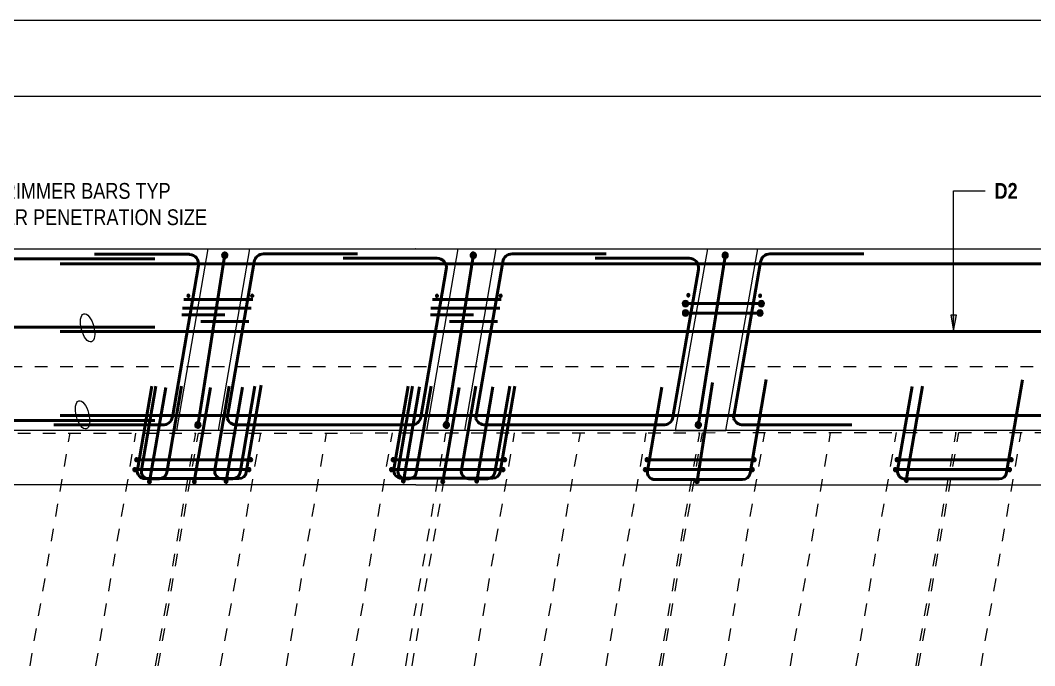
# Model space of a CAD drawing. Header units: metres. Extents: x 1110 to 1195, y -510 to 24.
# Drawn here: x 1123.24 to 1131.26, y -508.91 to -503.8 of the extents above; entities that cross this region are included whole.
import ezdxf

# ---------------------------------------------------------------- set-up
doc = ezdxf.new("R2010")
doc.units = ezdxf.units.M
for name, pattern in [('JacobsCenter', [0.015, 0.009, -0.0015, 0.003, -0.0015]), ('JacobsDash', [0.0045, 0.003, -0.0015]), ('JacobsGridLine', [0.0145, 0.01, -0.001, 0.0025, -0.001])]:
    doc.linetypes.add(name, pattern=pattern)
for name, color, linetype, lineweight in [('A-DETL', 7, 'Continuous', 13), ('A-DETL-GENF', 7, 'Continuous', 9), ('G-ANNO-TEXT', 7, 'Continuous', 9), ('S-BEAM', 7, 'Continuous', 50), ('S-GRID', 7, 'Continuous', 9)]:
    doc.layers.add(name, color=color, linetype=linetype, lineweight=lineweight)
doc.styles.add('Arial Narrow', font='ARIALN.TTF', dxfattribs={"height": 0.125})
doc.styles.add('Arial Narrow_B', font='ARIALNB.TTF', dxfattribs={"height": 0.125})

# ---------------------------------------------------------------- blocks, each defined once
blk = doc.blocks.new('06_SFR_GCT_Girder_SuperT_BR08Edge_CS - Super T - 1815-6270051-DRG-2873132 - PLAN - ABUTMENT A INTEGRAL STITCH')
at = {"layer": 'S-BEAM', "color": 9, "linetype": 'JacobsDash', "lineweight": 18, "true_color": 0xc3c3c3}
for p, q in [((1122.2992, -508.9092), (1122.6162, -507.0694)), ((1122.6162, -507.0694), (1124.6253, -507.0672)), ((1124.3079, -508.9092), (1124.6253, -507.0672))]:
    blk.add_line(p, q, dxfattribs=at)
blk = doc.blocks.new('06_SFR_GCT_Girder_SuperT_BR08Edge_CS - Super T - 1815-6269499-DRG-2873132 - PLAN - ABUTMENT A INTEGRAL STITCH')
at = {"layer": 'S-BEAM', "color": 9, "linetype": 'JacobsDash', "lineweight": 18, "true_color": 0xc3c3c3}
for p, q in [((1126.287, -508.9092), (1126.6047, -507.0654)), ((1126.6047, -507.0654), (1128.6137, -507.0639)), ((1128.2957, -508.9092), (1128.6137, -507.0639))]:
    blk.add_line(p, q, dxfattribs=at)
blk = doc.blocks.new('06_SFR_GCT_Girder_SuperT_BR08Edge_CS - Super T - 1815-6268857-DRG-2873132 - PLAN - ABUTMENT A INTEGRAL STITCH')
at = {"layer": 'S-BEAM', "color": 9, "linetype": 'JacobsDash', "lineweight": 18, "true_color": 0xc3c3c3}
for p, q in [((1128.3164, -508.9092), (1128.6344, -507.0636)), ((1128.6344, -507.0636), (1130.6435, -507.062)), ((1130.3252, -508.9092), (1130.6435, -507.062))]:
    blk.add_line(p, q, dxfattribs=at)
blk = doc.blocks.new('06_SFR_GCT_Girder_SuperT_BR08Edge_CS - Super T - 1815-6267993-DRG-2873132 - PLAN - ABUTMENT A INTEGRAL STITCH')
at = {"layer": 'S-BEAM', "color": 9, "linetype": 'JacobsDash', "lineweight": 18, "true_color": 0xc3c3c3}
for p, q in [((1130.3459, -508.9092), (1130.6642, -507.0617)), ((1130.6642, -507.0617), (1132.6733, -507.0601)), ((1132.3547, -508.9092), (1132.6733, -507.0601))]:
    blk.add_line(p, q, dxfattribs=at)
blk = doc.blocks.new('06_SFR_GCT_Girder_SuperT_BR08Edge_CS - Super T - 1815-6269797-DRG-2873132 - PLAN - ABUTMENT A INTEGRAL STITCH')
at = {"layer": 'S-BEAM', "color": 9, "linetype": 'JacobsDash', "lineweight": 18, "true_color": 0xc3c3c3}
for p, q in [((1124.3286, -508.9092), (1124.6459, -507.0676)), ((1124.6459, -507.0676), (1126.6551, -507.0653)), ((1126.5905, -507.4402), (1126.6551, -507.0653)), ((1126.3374, -508.9092), (1126.5862, -507.4651))]:
    blk.add_line(p, q, dxfattribs=at)
blk = doc.blocks.new('T2D-REO-S - T2D-REO-S-6592488-DRG-2873132 - PLAN - ABUTMENT A INTEGRAL STITCH')
at = {"layer": 'A-DETL-GENF', "lineweight": 50}
blk.add_line((0.05, 0.08), (11.878, 0.08), dxfattribs=at)
blk = doc.blocks.new('T2D-REO-S - T2D-REO-S-6592534-DRG-2873132 - PLAN - ABUTMENT A INTEGRAL STITCH')
at = {"layer": 'A-DETL-GENF', "lineweight": 50}
blk.add_line((0.05, -0.08), (11.8657, -0.08), dxfattribs=at)
blk = doc.blocks.new('T2D-REO-S - T2D-REO-S-6552346-DRG-2873132 - PLAN - ABUTMENT A INTEGRAL STITCH')
at = {"layer": 'A-DETL-GENF', "lineweight": 50}
blk.add_line((0.05, -0.08), (11.9017, -0.08), dxfattribs=at)
blk = doc.blocks.new('T2D-REO-S - T2D-REO-S-6552228-DRG-2873132 - PLAN - ABUTMENT A INTEGRAL STITCH')
at = {"layer": 'A-DETL-GENF', "lineweight": 50}
blk.add_line((0.05, 0.08), (11.9017, 0.08), dxfattribs=at)
blk = doc.blocks.new('T2D-REO-LIG-LONG - Scale 50-6715631-DRG-2873132 - PLAN - ABUTMENT A INTEGRAL STITCH')
at = {"layer": 'A-DETL-GENF'}
for points in [[(0.05, 0.035), (0.0539, 0.0355), (0.0575, 0.037), (0.0606, 0.0394), (0.063, 0.0425), (0.0645, 0.0461), (0.065, 0.05), (0.0645, 0.0539), (0.063, 0.0575), (0.0606, 0.0606), (0.0575, 0.063), (0.0539, 0.0645), (0.05, 0.065), (0.0461, 0.0645), (0.0425, 0.063), (0.0394, 0.0606), (0.037, 0.0575), (0.0355, 0.0539), (0.035, 0.05), (0.0355, 0.0461), (0.037, 0.0425), (0.0394, 0.0394), (0.0425, 0.037), (0.0461, 0.0355)], [(0.955, 0.035), (0.9589, 0.0355), (0.9625, 0.037), (0.9656, 0.0394), (0.968, 0.0425), (0.9695, 0.0461), (0.97, 0.05), (0.9695, 0.0539), (0.968, 0.0575), (0.9656, 0.0606), (0.9625, 0.063), (0.9589, 0.0645), (0.955, 0.065), (0.9511, 0.0645), (0.9475, 0.063), (0.9444, 0.0606), (0.942, 0.0575), (0.9405, 0.0539), (0.94, 0.05), (0.9405, 0.0461), (0.942, 0.0425), (0.9444, 0.0394), (0.9475, 0.037), (0.9511, 0.0355)]]:
    blk.add_hatch(color=256, dxfattribs=at).paths.add_polyline_path(points)
at = {"layer": 'A-DETL-GENF', "lineweight": 50}
blk.add_line((0.065, 0.05), (0.94, 0.05), dxfattribs=at)
at = {"layer": 'A-DETL-GENF', "lineweight": 18}
for centre, start, end in [((0.05, 0.05), 360, 180), ((0.05, 0.05), 180, 360), ((0.955, 0.05), 360, 180), ((0.955, 0.05), 180, 0)]:
    blk.add_arc(centre, 0.015, start, end, dxfattribs=at)
blk = doc.blocks.new('T2D-REO-LIG-LONG - Scale 50-6715978-DRG-2873132 - PLAN - ABUTMENT A INTEGRAL STITCH')
at = {"layer": 'A-DETL-GENF'}
for points in [[(0.05, 0.035), (0.0539, 0.0355), (0.0575, 0.037), (0.0606, 0.0394), (0.063, 0.0425), (0.0645, 0.0461), (0.065, 0.05), (0.0645, 0.0539), (0.063, 0.0575), (0.0606, 0.0606), (0.0575, 0.063), (0.0539, 0.0645), (0.05, 0.065), (0.0461, 0.0645), (0.0425, 0.063), (0.0394, 0.0606), (0.037, 0.0575), (0.0355, 0.0539), (0.035, 0.05), (0.0355, 0.0461), (0.037, 0.0425), (0.0394, 0.0394), (0.0425, 0.037), (0.0461, 0.0355)], [(0.935, 0.035), (0.9389, 0.0355), (0.9425, 0.037), (0.9456, 0.0394), (0.948, 0.0425), (0.9495, 0.0461), (0.95, 0.05), (0.9495, 0.0539), (0.948, 0.0575), (0.9456, 0.0606), (0.9425, 0.063), (0.9389, 0.0645), (0.935, 0.065), (0.9311, 0.0645), (0.9275, 0.063), (0.9244, 0.0606), (0.922, 0.0575), (0.9205, 0.0539), (0.92, 0.05), (0.9205, 0.0461), (0.922, 0.0425), (0.9244, 0.0394), (0.9275, 0.037), (0.9311, 0.0355)]]:
    blk.add_hatch(color=256, dxfattribs=at).paths.add_polyline_path(points)
at = {"layer": 'A-DETL-GENF', "lineweight": 50}
blk.add_line((0.065, 0.05), (0.92, 0.05), dxfattribs=at)
at = {"layer": 'A-DETL-GENF', "lineweight": 18}
for centre, start, end in [((0.05, 0.05), 360, 180), ((0.05, 0.05), 180, 360), ((0.935, 0.05), 360, 180), ((0.935, 0.05), 180, 0)]:
    blk.add_arc(centre, 0.015, start, end, dxfattribs=at)
blk = doc.blocks.new('T2D-REO-LIG-LONG - Scale 50-6716329-DRG-2873132 - PLAN - ABUTMENT A INTEGRAL STITCH')
at = {"layer": 'A-DETL-GENF'}
for points in [[(0.05, 0.035), (0.0539, 0.0355), (0.0575, 0.037), (0.0606, 0.0394), (0.063, 0.0425), (0.0645, 0.0461), (0.065, 0.05), (0.0645, 0.0539), (0.063, 0.0575), (0.0606, 0.0606), (0.0575, 0.063), (0.0539, 0.0645), (0.05, 0.065), (0.0461, 0.0645), (0.0425, 0.063), (0.0394, 0.0606), (0.037, 0.0575), (0.0355, 0.0539), (0.035, 0.05), (0.0355, 0.0461), (0.037, 0.0425), (0.0394, 0.0394), (0.0425, 0.037), (0.0461, 0.0355)], [(0.9, 0.035), (0.9039, 0.0355), (0.9075, 0.037), (0.9106, 0.0394), (0.913, 0.0425), (0.9145, 0.0461), (0.915, 0.05), (0.9145, 0.0539), (0.913, 0.0575), (0.9106, 0.0606), (0.9075, 0.063), (0.9039, 0.0645), (0.9, 0.065), (0.8961, 0.0645), (0.8925, 0.063), (0.8894, 0.0606), (0.887, 0.0575), (0.8855, 0.0539), (0.885, 0.05), (0.8855, 0.0461), (0.887, 0.0425), (0.8894, 0.0394), (0.8925, 0.037), (0.8961, 0.0355)]]:
    blk.add_hatch(color=256, dxfattribs=at).paths.add_polyline_path(points)
at = {"layer": 'A-DETL-GENF', "lineweight": 50}
blk.add_line((0.065, 0.05), (0.885, 0.05), dxfattribs=at)
at = {"layer": 'A-DETL-GENF', "lineweight": 18}
for centre, start, end in [((0.05, 0.05), 360, 180), ((0.05, 0.05), 180, 360), ((0.9, 0.05), 0, 180), ((0.9, 0.05), 180, 360)]:
    blk.add_arc(centre, 0.015, start, end, dxfattribs=at)
blk = doc.blocks.new('T2D-REO-LIG-LONG - Scale 50-6590636-DRG-2873132 - PLAN - ABUTMENT A INTEGRAL STITCH')
at = {"layer": 'A-DETL-GENF'}
blk.add_hatch(color=256, dxfattribs=at).paths.add_polyline_path([(0.0242, 0.0461), (0.0257, 0.0425), (0.0281, 0.0394), (0.0312, 0.037), (0.0349, 0.0355), (0.0387, 0.035), (0.0426, 0.0355), (0.0462, 0.037), (0.0493, 0.0394), (0.0517, 0.0425), (0.0532, 0.0461), (0.0537, 0.05), (0.0532, 0.0539), (0.0517, 0.0575), (0.0493, 0.0606), (0.0462, 0.063), (0.0426, 0.0645), (0.0387, 0.065), (0.0349, 0.0645), (0.0312, 0.063), (0.0281, 0.0606), (0.0257, 0.0575), (0.0242, 0.0539), (0.0237, 0.05)])
at = {"layer": 'A-DETL-GENF', "lineweight": 50}
blk.add_line((0.0537, 0.05), (0.795, 0.05), dxfattribs=at)
at = {"layer": 'A-DETL-GENF', "lineweight": 18}
for start, end in [(360, 180), (180, 360)]:
    blk.add_arc((0.0387, 0.05), 0.015, start, end, dxfattribs=at)
blk = doc.blocks.new('T2DExtentArrowReinf_v1 - Extent-6600319-DRG-2873132 - PLAN - ABUTMENT A INTEGRAL STITCH')
at = {"layer": 'A-DETL-GENF'}
blk.add_line((0.125, 0), (30.6359, 0), dxfattribs=at)
blk = doc.blocks.new('T2DExtentArrowReinf_v1 - Extent-7551481-DRG-2873132 - PLAN - ABUTMENT A INTEGRAL STITCH')
at = {"layer": 'A-DETL-GENF'}
blk.add_line((0.125, 0), (30.6359, 0), dxfattribs=at)
blk = doc.blocks.new('CS_DET_Rebar Combined - Multiple Bar-6600906-DRG-2873132 - PLAN - ABUTMENT A INTEGRAL STITCH')
at = {"layer": 'A-DETL-GENF'}
for points in [[(0.0241, 0.0065), (0.0217, 0.0125), (0.0177, 0.0177), (0.0125, 0.0217), (0.0065, 0.0241), (0, 0.025), (-0.0065, 0.0241), (-0.0125, 0.0217), (-0.0177, 0.0177), (-0.0217, 0.0125), (-0.0241, 0.0065), (-0.025, 0), (-0.0241, -0.0065), (-0.0217, -0.0125), (-0.0177, -0.0177), (-0.0125, -0.0217), (-0.0065, -0.0241), (0, -0.025), (0.0065, -0.0241), (0.0125, -0.0217), (0.0177, -0.0177), (0.0217, -0.0125), (0.0241, -0.0065), (0.025, 0)], [(1.3841, 0.0065), (1.3817, 0.0125), (1.3777, 0.0177), (1.3725, 0.0217), (1.3665, 0.0241), (1.36, 0.025), (1.3535, 0.0241), (1.3475, 0.0217), (1.3423, 0.0177), (1.3383, 0.0125), (1.3359, 0.0065), (1.335, 0), (1.3359, -0.0065), (1.3383, -0.0125), (1.3423, -0.0177), (1.3475, -0.0217), (1.3535, -0.0241), (1.36, -0.025), (1.3665, -0.0241), (1.3725, -0.0217), (1.3777, -0.0177), (1.3817, -0.0125), (1.3841, -0.0065), (1.385, 0)]]:
    blk.add_hatch(color=256, dxfattribs=at).paths.add_polyline_path(points)
at = {"layer": 'A-DETL-GENF', "lineweight": 50}
blk.add_line((0.025, 0), (1.335, 0), dxfattribs=at)
at = {"layer": 'A-DETL-GENF'}
for centre, start, end in [((0, 0), 360, 180), ((0, 0), 180, 360), ((1.36, 0), 0, 180), ((1.36, 0), 180, 360)]:
    blk.add_arc(centre, 0.025, start, end, dxfattribs=at)
blk = doc.blocks.new('B_Det_Reinf_Bar Section_2D - Reo Dot_Scale 25_Section-1695670-DRG-2873132 - PLAN - ABUTMENT A INTEGRAL STITCH')
at = {"layer": 'A-DETL-GENF'}
blk.add_hatch(color=256, dxfattribs=at).paths.add_polyline_path([(0.0121, 0.0032), (0.0108, 0.0062), (0.0088, 0.0088), (0.0062, 0.0108), (0.0032, 0.0121), (0, 0.0125), (-0.0032, 0.0121), (-0.0063, 0.0108), (-0.0088, 0.0088), (-0.0108, 0.0062), (-0.0121, 0.0032), (-0.0125, 0), (-0.0121, -0.0032), (-0.0108, -0.0063), (-0.0088, -0.0088), (-0.0063, -0.0108), (-0.0032, -0.0121), (0, -0.0125), (0.0032, -0.0121), (0.0062, -0.0108), (0.0088, -0.0088), (0.0108, -0.0063), (0.0121, -0.0032), (0.0125, 0)])
for start, end in [(360, 180), (180, 360)]:
    blk.add_arc((0, 0), 0.0125, start, end, dxfattribs=at)
blk = doc.blocks.new('CS_DET_Rebar Combined - Multiple Bar-7551549-DRG-2873132 - PLAN - ABUTMENT A INTEGRAL STITCH')
at = {"layer": 'A-DETL-GENF'}
blk.add_hatch(color=256, dxfattribs=at).paths.add_polyline_path([(0.8069, 0.0045), (0.8052, 0.0087), (0.8024, 0.0124), (0.7987, 0.0152), (0.7945, 0.0169), (0.79, 0.0175), (0.7855, 0.0169), (0.7812, 0.0152), (0.7776, 0.0124), (0.7748, 0.0087), (0.7731, 0.0045), (0.7725, 0), (0.7731, -0.0045), (0.7748, -0.0088), (0.7776, -0.0124), (0.7812, -0.0152), (0.7855, -0.0169), (0.79, -0.0175), (0.7945, -0.0169), (0.7987, -0.0152), (0.8024, -0.0124), (0.8052, -0.0088), (0.8069, -0.0045), (0.8075, 0)])
at = {"layer": 'A-DETL-GENF', "lineweight": 50}
blk.add_line((0, 0), (0.7725, 0), dxfattribs=at)
at = {"layer": 'A-DETL-GENF'}
for start, end in [(360, 180), (180, 360)]:
    blk.add_arc((0.79, 0), 0.0175, start, end, dxfattribs=at)
blk = doc.blocks.new('CS_DET_Rebar Combined - Multiple Bar-7551500-DRG-2873132 - PLAN - ABUTMENT A INTEGRAL STITCH')
at = {"layer": 'A-DETL-GENF', "lineweight": 50}
blk.add_line((0, 0), (0.5451, 0), dxfattribs=at)
blk = doc.blocks.new('CS_DET_Rebar Combined - Multiple Bar-7551499-DRG-2873132 - PLAN - ABUTMENT A INTEGRAL STITCH')
at = {"layer": 'A-DETL-GENF', "lineweight": 50}
blk.add_line((0, 0), (0.34, 0), dxfattribs=at)
blk = doc.blocks.new('CS_DET_Rebar Combined - Multiple Bar-7551501-DRG-2873132 - PLAN - ABUTMENT A INTEGRAL STITCH')
at = {"layer": 'A-DETL-GENF', "lineweight": 50}
blk.add_line((0, 0), (0.3803, 0), dxfattribs=at)
blk = doc.blocks.new('CS_DET_Rebar Combined - Multiple Bar-7551527-DRG-2873132 - PLAN - ABUTMENT A INTEGRAL STITCH')
at = {"layer": 'A-DETL-GENF'}
for points in [[(0, -0.025), (0.0065, -0.0241), (0.0125, -0.0217), (0.0177, -0.0177), (0.0217, -0.0125), (0.0241, -0.0065), (0.025, 0), (0.0241, 0.0065), (0.0217, 0.0125), (0.0177, 0.0177), (0.0125, 0.0217), (0.0065, 0.0241), (-0.0019, 0.0247), (-0.0065, 0.0241), (-0.0125, 0.0217), (-0.0177, 0.0177), (-0.0217, 0.0125), (-0.0241, 0.0065), (-0.025, 0), (-0.0241, -0.0065), (-0.0217, -0.0125), (-0.0177, -0.0177), (-0.0125, -0.0217), (-0.0065, -0.0241), (-0.0019, -0.0247)], [(0.6, -0.025), (0.6065, -0.0241), (0.6125, -0.0217), (0.6177, -0.0177), (0.6217, -0.0125), (0.6241, -0.0065), (0.625, 0), (0.6241, 0.0065), (0.6217, 0.0125), (0.6177, 0.0177), (0.6125, 0.0217), (0.6065, 0.0241), (0.6, 0.025), (0.5935, 0.0241), (0.5875, 0.0217), (0.5823, 0.0177), (0.5783, 0.0125), (0.5759, 0.0065), (0.575, 0), (0.5759, -0.0065), (0.5783, -0.0125), (0.5823, -0.0177), (0.5875, -0.0217), (0.5935, -0.0241)]]:
    blk.add_hatch(color=256, dxfattribs=at).paths.add_polyline_path(points)
at = {"layer": 'A-DETL-GENF', "lineweight": 50}
blk.add_line((0.025, 0), (0.575, 0), dxfattribs=at)
at = {"layer": 'A-DETL-GENF'}
for centre, start, end in [((0, 0), 360, 180), ((0, 0), 180, 360), ((0.6, 0), 360, 180), ((0.6, 0), 180, 360)]:
    blk.add_arc(centre, 0.025, start, end, dxfattribs=at)
blk = doc.blocks.new('CS_DET_Rebar Combined - Multiple Bar-7551528-DRG-2873132 - PLAN - ABUTMENT A INTEGRAL STITCH')
at = {"layer": 'A-DETL-GENF'}
for points in [[(0, -0.025), (0.0065, -0.0241), (0.0125, -0.0217), (0.0177, -0.0177), (0.0217, -0.0125), (0.0241, -0.0065), (0.025, 0), (0.0241, 0.0065), (0.0217, 0.0125), (0.0177, 0.0177), (0.0125, 0.0217), (0.0065, 0.0241), (0, 0.025), (-0.0065, 0.0241), (-0.0125, 0.0217), (-0.0177, 0.0177), (-0.0217, 0.0125), (-0.0241, 0.0065), (-0.025, 0), (-0.0241, -0.0065), (-0.0217, -0.0125), (-0.0177, -0.0177), (-0.0125, -0.0217), (-0.0065, -0.0241), (-0.0023, -0.0247)], [(0.59, -0.025), (0.5965, -0.0241), (0.6025, -0.0217), (0.6077, -0.0177), (0.6117, -0.0125), (0.6141, -0.0065), (0.615, 0), (0.6141, 0.0065), (0.6117, 0.0125), (0.6077, 0.0177), (0.6025, 0.0217), (0.5965, 0.0241), (0.59, 0.025), (0.5835, 0.0241), (0.5775, 0.0217), (0.5723, 0.0177), (0.5683, 0.0125), (0.5659, 0.0065), (0.565, 0), (0.5659, -0.0065), (0.5683, -0.0125), (0.5723, -0.0177), (0.5775, -0.0217), (0.5835, -0.0241)]]:
    blk.add_hatch(color=256, dxfattribs=at).paths.add_polyline_path(points)
at = {"layer": 'A-DETL-GENF', "lineweight": 50}
blk.add_line((0.025, 0), (0.565, 0), dxfattribs=at)
at = {"layer": 'A-DETL-GENF'}
for centre, start, end in [((0, 0), 360, 180), ((0, 0), 180, 360), ((0.59, 0), 0, 180), ((0.59, 0), 180, 360)]:
    blk.add_arc(centre, 0.025, start, end, dxfattribs=at)

msp = doc.modelspace()

# ---------------------------------------------------------------- hatches: boundary and pattern name
at = {"layer": 'G-ANNO-TEXT'}
msp.add_hatch(color=256, dxfattribs=at).paths.add_polyline_path([(1130.6226, -506.2584), (1130.6447, -506.1334), (1130.6006, -506.1334)])

# ---------------------------------------------------------------- linework, layer by layer
at = {"layer": 'A-DETL', "lineweight": 50}
for p, q in [((1123.8248, -505.6496), (1124.5748, -505.6496)), ((1125.9053, -505.6476), (1125.1617, -505.6476)), ((1127.8718, -505.6476), (1127.1282, -505.6476)), ((1129.9126, -505.6476), (1129.169, -505.6476)), ((1124.4399, -506.9405), (1124.6468, -505.7396)), ((1124.8745, -506.9478), (1125.0877, -505.7099)), ((1125.7914, -505.6826), (1126.5341, -505.6826)), ((1126.841, -506.9478), (1127.0543, -505.7099)), ((1127.7867, -505.6826), (1128.5294, -505.6826)), ((1128.8818, -506.9478), (1129.0951, -505.7099)), ((1126.4064, -506.9405), (1126.608, -505.7704)), ((1128.4017, -506.9405), (1128.6033, -505.7704)), ((1124.1629, -507.3573), (1124.2769, -506.6956)), ((1124.1958, -507.3586), (1124.31, -506.6956)), ((1124.3957, -507.379), (1124.5135, -506.6956)), ((1124.7758, -507.3586), (1124.89, -506.6956)), ((1124.9757, -507.379), (1125.0935, -506.6956)), ((1125.0252, -507.3777), (1125.1441, -506.6879)), ((1126.193, -507.3538), (1126.3064, -506.6956)), ((1126.2258, -507.3586), (1126.34, -506.6956)), ((1126.3707, -507.379), (1126.4885, -506.6956)), ((1126.7277, -507.3586), (1126.8419, -506.6956)), ((1126.9926, -507.379), (1127.1104, -506.6956)), ((1127.0346, -507.3742), (1127.1514, -506.696)), ((1128.1998, -507.3652), (1128.3138, -506.7038)), ((1129.0117, -507.3856), (1129.1395, -506.6436)), ((1130.1798, -507.3599), (1130.294, -506.6969)), ((1131.042, -507.3803), (1131.1687, -506.6452)), ((1124.3624, -507.0026), (1123.5024, -507.0026)), ((1124.9503, -507.0026), (1125.8103, -507.0026)), ((1126.329, -507.0026), (1125.469, -507.0026)), ((1126.9168, -507.0026), (1127.7768, -507.0026)), ((1128.3243, -507.0026), (1127.4643, -507.0026)), ((1128.9576, -507.0026), (1129.8176, -507.0026)), ((1124.9661, -507.4275), (1124.2221, -507.4275)), ((1124.3366, -507.4288), (1124.2549, -507.4288)), ((1124.9166, -507.4288), (1124.8349, -507.4288)), ((1126.9754, -507.424), (1126.2521, -507.424)), ((1126.3116, -507.4288), (1126.2849, -507.4288)), ((1126.9335, -507.4288), (1126.7868, -507.4288)), ((1128.5798, -507.4354), (1128.2589, -507.4354)), ((1128.9525, -507.4354), (1128.6041, -507.4354)), ((1130.9829, -507.4301), (1130.2583, -507.4301))]:
    msp.add_line(p, q, dxfattribs=at)
at = {"layer": 'A-DETL', "lineweight": 18}
for p, q in [((1128.6738, -505.6076), (1128.4199, -507.0476)), ((1128.8199, -507.0476), (1129.0738, -505.6076)), ((1128.4199, -507.0476), (1128.8199, -507.0476))]:
    msp.add_line(p, q, dxfattribs=at)
at = {"layer": 'A-DETL', "color": 8, "linetype": 'JacobsCenter', "lineweight": 18, "true_color": 0x808080}
for p, q in [((1123.3135, -508.9092), (1123.6309, -507.0683)), ((1125.343, -508.9092), (1125.6607, -507.0664)), ((1127.3518, -508.9092), (1127.6698, -507.0642)), ((1129.3308, -508.9092), (1129.6492, -507.0624))]:
    msp.add_line(p, q, dxfattribs=at)
at = {"layer": 'A-DETL', "color": 9, "linetype": 'JacobsDash', "lineweight": 9, "true_color": 0xc0c0c0}
for p, q in [((1123.8346, -508.9092), (1124.1519, -507.0677)), ((1124.8222, -508.9092), (1125.1396, -507.067)), ((1125.8641, -508.9092), (1126.1817, -507.0659)), ((1126.831, -508.9092), (1127.1488, -507.0648)), ((1127.8729, -508.9092), (1128.1909, -507.0636)), ((1128.81, -508.9092), (1129.1281, -507.063)), ((1129.8519, -508.9092), (1130.1702, -507.0619)), ((1130.8395, -508.9092), (1131.1579, -507.0612))]:
    msp.add_line(p, q, dxfattribs=at)
at = {"layer": 'A-DETL', "lineweight": 50}
for centre, radius, start, end in [((1124.5728, -505.7268), 0.075, 350.22424, 87.29473), ((1125.1617, -505.7226), 0.075, 90, 170.22424), ((1127.1282, -505.7226), 0.075, 90, 170.22424), ((1129.169, -505.7226), 0.075, 90, 170.22424), ((1126.5341, -505.7576), 0.075, 350.22424, 90), ((1128.5294, -505.7576), 0.075, 350.22424, 90), ((1124.3659, -506.9277), 0.075, 267.29473, 350.22424), ((1124.9467, -506.9277), 0.075, 195.5195, 272.70527), ((1126.3325, -506.9277), 0.075, 267.29473, 350.22424), ((1126.9133, -506.9277), 0.075, 195.5195, 272.70527), ((1128.3278, -506.9277), 0.075, 267.29473, 350.22424), ((1128.9541, -506.9277), 0.075, 195.5195, 272.70527), ((1124.2221, -507.3675), 0.06, 170.22424, 270), ((1124.2549, -507.3688), 0.06, 170.22424, 270), ((1124.8349, -507.3688), 0.06, 170.22424, 270), ((1126.2521, -507.364), 0.06, 170.22424, 270), ((1126.2849, -507.3688), 0.06, 170.22424, 270), ((1126.7868, -507.3688), 0.06, 170.22424, 270), ((1130.2389, -507.3701), 0.06, 170.22424, 269.80613), ((1124.3366, -507.3688), 0.06, 270, 350.21932), ((1124.9166, -507.3688), 0.06, 270, 350.21932), ((1124.9661, -507.3675), 0.06, 270, 350.21932), ((1126.3116, -507.3688), 0.06, 270, 350.21932), ((1126.9335, -507.3688), 0.06, 270, 350.21932), ((1126.9754, -507.364), 0.06, 270, 350.22424), ((1128.2589, -507.3754), 0.06, 170.22424, 270), ((1128.9525, -507.3754), 0.06, 270, 350.22424), ((1130.9829, -507.3701), 0.06, 270, 350.22424)]:
    msp.add_arc(centre, radius, start, end, dxfattribs=at)
at = {"layer": 'A-DETL'}
for centre in [(1123.7691, -506.2336), (1123.7293, -506.9223)]:
    msp.add_ellipse(centre, major_axis=(-0.0298, 0.1111), ratio=0.434783, dxfattribs=at)
at = {"layer": 'G-ANNO-TEXT'}
for p, q in [((1130.6226, -505.149), (1130.8715, -505.149)), ((1130.6226, -506.2584), (1130.6226, -505.149)), ((1130.6447, -506.1334), (1130.6006, -506.1334)), ((1130.6006, -506.1334), (1130.6226, -506.2584)), ((1130.6226, -506.2584), (1130.6447, -506.1334))]:
    msp.add_line(p, q, dxfattribs=at)
at = {"layer": 'S-BEAM', "lineweight": 13}
for p, q in [((1112.3514, -505.6076), (1126.3645, -505.6076)), ((1124.7218, -505.6076), (1124.4736, -507.0476)), ((1125.0516, -505.6076), (1124.8034, -507.0476)), ((1126.3657, -505.6076), (1126.3645, -505.6076)), ((1126.3657, -505.6076), (1126.3657, -505.6076)), ((1126.3657, -505.6076), (1143.1176, -505.6076)), ((1126.6989, -505.6076), (1126.4508, -507.0476)), ((1126.7552, -507.0476), (1127.0033, -505.6076)), ((1126.3645, -507.0476), (1112.3514, -507.0476)), ((1126.3657, -507.0476), (1126.3645, -507.0476)), ((1126.3657, -507.0476), (1126.3657, -507.0476)), ((1143.1176, -507.0476), (1126.3657, -507.0476)), ((1126.3647, -507.4776), (1112.3526, -507.4776)), ((1126.3657, -507.4776), (1126.3647, -507.4776)), ((1126.3667, -507.4776), (1126.3657, -507.4776)), ((1126.3657, -507.4776), (1143.1165, -507.4776)), ((1126.3657, -507.4776), (1126.3657, -507.4776))]:
    msp.add_line(p, q, dxfattribs=at)
at = {"layer": 'S-GRID', "linetype": 'JacobsGridLine', "lineweight": 18}
msp.add_line((1144.8523, -506.5426), (1111.4628, -506.5426), dxfattribs=at)

# ---------------------------------------------------------------- block references
at = {"layer": 'A-DETL-GENF'}
for name, p in [('T2DExtentArrowReinf_v1 - Extent-6600319-DRG-2873132 - PLAN - ABUTMENT A INTEGRAL STITCH', (1112.3567, -503.7976)), ('T2DExtentArrowReinf_v1 - Extent-7551481-DRG-2873132 - PLAN - ABUTMENT A INTEGRAL STITCH', (1112.3567, -504.3976)), ('T2D-REO-S - T2D-REO-S-6552346-DRG-2873132 - PLAN - ABUTMENT A INTEGRAL STITCH', (1123.5014, -505.6476)), ('CS_DET_Rebar Combined - Multiple Bar-7551500-DRG-2873132 - PLAN - ABUTMENT A INTEGRAL STITCH', (1124.5191, -506.0788)), ('CS_DET_Rebar Combined - Multiple Bar-7551500-DRG-2873132 - PLAN - ABUTMENT A INTEGRAL STITCH', (1124.5309, -506.0099)), ('CS_DET_Rebar Combined - Multiple Bar-7551500-DRG-2873132 - PLAN - ABUTMENT A INTEGRAL STITCH', (1126.4856, -506.0788)), ('CS_DET_Rebar Combined - Multiple Bar-7551500-DRG-2873132 - PLAN - ABUTMENT A INTEGRAL STITCH', (1126.4975, -506.0099)), ('CS_DET_Rebar Combined - Multiple Bar-7551527-DRG-2873132 - PLAN - ABUTMENT A INTEGRAL STITCH', (1128.5005, -506.0416)), ('CS_DET_Rebar Combined - Multiple Bar-7551499-DRG-2873132 - PLAN - ABUTMENT A INTEGRAL STITCH', (1124.5154, -506.1296)), ('CS_DET_Rebar Combined - Multiple Bar-7551499-DRG-2873132 - PLAN - ABUTMENT A INTEGRAL STITCH', (1126.482, -506.1296)), ('CS_DET_Rebar Combined - Multiple Bar-7551528-DRG-2873132 - PLAN - ABUTMENT A INTEGRAL STITCH', (1128.5009, -506.1163)), ('CS_DET_Rebar Combined - Multiple Bar-7551501-DRG-2873132 - PLAN - ABUTMENT A INTEGRAL STITCH', (1124.6657, -506.1843)), ('CS_DET_Rebar Combined - Multiple Bar-7551501-DRG-2873132 - PLAN - ABUTMENT A INTEGRAL STITCH', (1126.6323, -506.1843)), ('T2D-REO-S - T2D-REO-S-6552346-DRG-2873132 - PLAN - ABUTMENT A INTEGRAL STITCH', (1123.5014, -506.1826)), ('T2D-REO-S - T2D-REO-S-6552228-DRG-2873132 - PLAN - ABUTMENT A INTEGRAL STITCH', (1123.5014, -507.0076)), ('T2D-REO-LIG-LONG - Scale 50-6715631-DRG-2873132 - PLAN - ABUTMENT A INTEGRAL STITCH', (1124.1059, -507.3276)), ('T2D-REO-LIG-LONG - Scale 50-6715978-DRG-2873132 - PLAN - ABUTMENT A INTEGRAL STITCH', (1126.1366, -507.3276)), ('T2D-REO-LIG-LONG - Scale 50-6716329-DRG-2873132 - PLAN - ABUTMENT A INTEGRAL STITCH', (1128.1454, -507.3276)), ('T2D-REO-LIG-LONG - Scale 50-6715631-DRG-2873132 - PLAN - ABUTMENT A INTEGRAL STITCH', (1130.1244, -507.3276)), ('T2D-REO-LIG-LONG - Scale 50-6715631-DRG-2873132 - PLAN - ABUTMENT A INTEGRAL STITCH', (1124.0923, -507.4065)), ('T2D-REO-LIG-LONG - Scale 50-6715978-DRG-2873132 - PLAN - ABUTMENT A INTEGRAL STITCH', (1126.123, -507.4065)), ('T2D-REO-LIG-LONG - Scale 50-6716329-DRG-2873132 - PLAN - ABUTMENT A INTEGRAL STITCH', (1128.1318, -507.4065)), ('T2D-REO-LIG-LONG - Scale 50-6715631-DRG-2873132 - PLAN - ABUTMENT A INTEGRAL STITCH', (1130.1109, -507.4065))]:
    msp.add_blockref(name, p, dxfattribs=at)
for name, p, rotation in [('CS_DET_Rebar Combined - Multiple Bar-6600906-DRG-2873132 - PLAN - ABUTMENT A INTEGRAL STITCH', (1124.8548, -505.6594), 261.0000000000048), ('CS_DET_Rebar Combined - Multiple Bar-6600906-DRG-2873132 - PLAN - ABUTMENT A INTEGRAL STITCH', (1126.8214, -505.6594), 261.0000000000048), ('CS_DET_Rebar Combined - Multiple Bar-6600906-DRG-2873132 - PLAN - ABUTMENT A INTEGRAL STITCH', (1128.8148, -505.6594), 261.0000000000048), ('T2D-REO-S - T2D-REO-S-6592488-DRG-2873132 - PLAN - ABUTMENT A INTEGRAL STITCH', (1124.3514, -505.6076), 180), ('B_Det_Reinf_Bar Section_2D - Reo Dot_Scale 25_Section-1695670-DRG-2873132 - PLAN - ABUTMENT A INTEGRAL STITCH', (1124.5668, -505.9796), 255.2239032136471), ('B_Det_Reinf_Bar Section_2D - Reo Dot_Scale 25_Section-1695670-DRG-2873132 - PLAN - ABUTMENT A INTEGRAL STITCH', (1125.0718, -505.9796), 255.2239032136471), ('B_Det_Reinf_Bar Section_2D - Reo Dot_Scale 25_Section-1695670-DRG-2873132 - PLAN - ABUTMENT A INTEGRAL STITCH', (1126.5334, -505.9796), 255.2239032136471), ('B_Det_Reinf_Bar Section_2D - Reo Dot_Scale 25_Section-1695670-DRG-2873132 - PLAN - ABUTMENT A INTEGRAL STITCH', (1127.0384, -505.9796), 255.2239032136471), ('B_Det_Reinf_Bar Section_2D - Reo Dot_Scale 25_Section-1695670-DRG-2873132 - PLAN - ABUTMENT A INTEGRAL STITCH', (1128.5234, -505.9746), 255.2239032136471), ('B_Det_Reinf_Bar Section_2D - Reo Dot_Scale 25_Section-1695670-DRG-2873132 - PLAN - ABUTMENT A INTEGRAL STITCH', (1129.0913, -505.9792), 255.2239032136471), ('T2D-REO-S - T2D-REO-S-6552228-DRG-2873132 - PLAN - ABUTMENT A INTEGRAL STITCH', (1124.3514, -506.1476), 180), ('T2D-REO-LIG-LONG - Scale 50-6590636-DRG-2873132 - PLAN - ABUTMENT A INTEGRAL STITCH', (1124.3017, -507.498), 80.22424314058702), ('T2D-REO-LIG-LONG - Scale 50-6590636-DRG-2873132 - PLAN - ABUTMENT A INTEGRAL STITCH', (1124.6567, -507.498), 80.22424314058702), ('T2D-REO-LIG-LONG - Scale 50-6590636-DRG-2873132 - PLAN - ABUTMENT A INTEGRAL STITCH', (1124.9083, -507.4954), 80.22424314058702), ('T2D-REO-LIG-LONG - Scale 50-6590636-DRG-2873132 - PLAN - ABUTMENT A INTEGRAL STITCH', (1126.3111, -507.493), 80.22424314058702), ('T2D-REO-LIG-LONG - Scale 50-6590636-DRG-2873132 - PLAN - ABUTMENT A INTEGRAL STITCH', (1126.6232, -507.498), 80.22424314058702), ('T2D-REO-LIG-LONG - Scale 50-6590636-DRG-2873132 - PLAN - ABUTMENT A INTEGRAL STITCH', (1126.8911, -507.493), 80.22424314058702), ('CS_DET_Rebar Combined - Multiple Bar-7551549-DRG-2873132 - PLAN - ABUTMENT A INTEGRAL STITCH', (1128.7155, -506.6675), 261.0000000000048), ('T2D-REO-LIG-LONG - Scale 50-6590636-DRG-2873132 - PLAN - ABUTMENT A INTEGRAL STITCH', (1130.2911, -507.488), 80.22424314058702), ('T2D-REO-S - T2D-REO-S-6592534-DRG-2873132 - PLAN - ABUTMENT A INTEGRAL STITCH', (1124.3514, -507.0476), 180)]:
    msp.add_blockref(name, p, dxfattribs=dict(at, rotation=rotation))
at = {"layer": 'S-BEAM', "color": 9, "linetype": 'JacobsDash', "lineweight": 18, "true_color": 0xc3c3c3}
for name in ['06_SFR_GCT_Girder_SuperT_BR08Edge_CS - Super T - 1815-6270051-DRG-2873132 - PLAN - ABUTMENT A INTEGRAL STITCH', '06_SFR_GCT_Girder_SuperT_BR08Edge_CS - Super T - 1815-6269797-DRG-2873132 - PLAN - ABUTMENT A INTEGRAL STITCH', '06_SFR_GCT_Girder_SuperT_BR08Edge_CS - Super T - 1815-6269499-DRG-2873132 - PLAN - ABUTMENT A INTEGRAL STITCH', '06_SFR_GCT_Girder_SuperT_BR08Edge_CS - Super T - 1815-6268857-DRG-2873132 - PLAN - ABUTMENT A INTEGRAL STITCH', '06_SFR_GCT_Girder_SuperT_BR08Edge_CS - Super T - 1815-6267993-DRG-2873132 - PLAN - ABUTMENT A INTEGRAL STITCH']:
    msp.add_blockref(name, (0, 0), dxfattribs=at)

# ---------------------------------------------------------------- next in the draw order: texts
at = {"layer": 'G-ANNO-TEXT', "char_height": 0.125, "attachment_point": 1, "bg_fill": 3, "box_fill_scale": 1, "bg_fill_color": 256, "bg_fill_true_color": 13158600, "bg_fill_transparency": 0}
for s, insert, style in [(' 8-S11-S/V-150 TRIMMER BARS TYP ', (1121.9841, -505.0865), 'Arial Narrow'), ('D2', (1130.9465, -505.0865), 'Arial Narrow_B'), ('VARY LENGTH AS PER PENETRATION SIZE', (1121.7228, -505.2949), 'Arial Narrow')]:
    msp.add_mtext(s, dxfattribs=dict(at, insert=insert, style=style))

doc.saveas('drawing.dxf')
